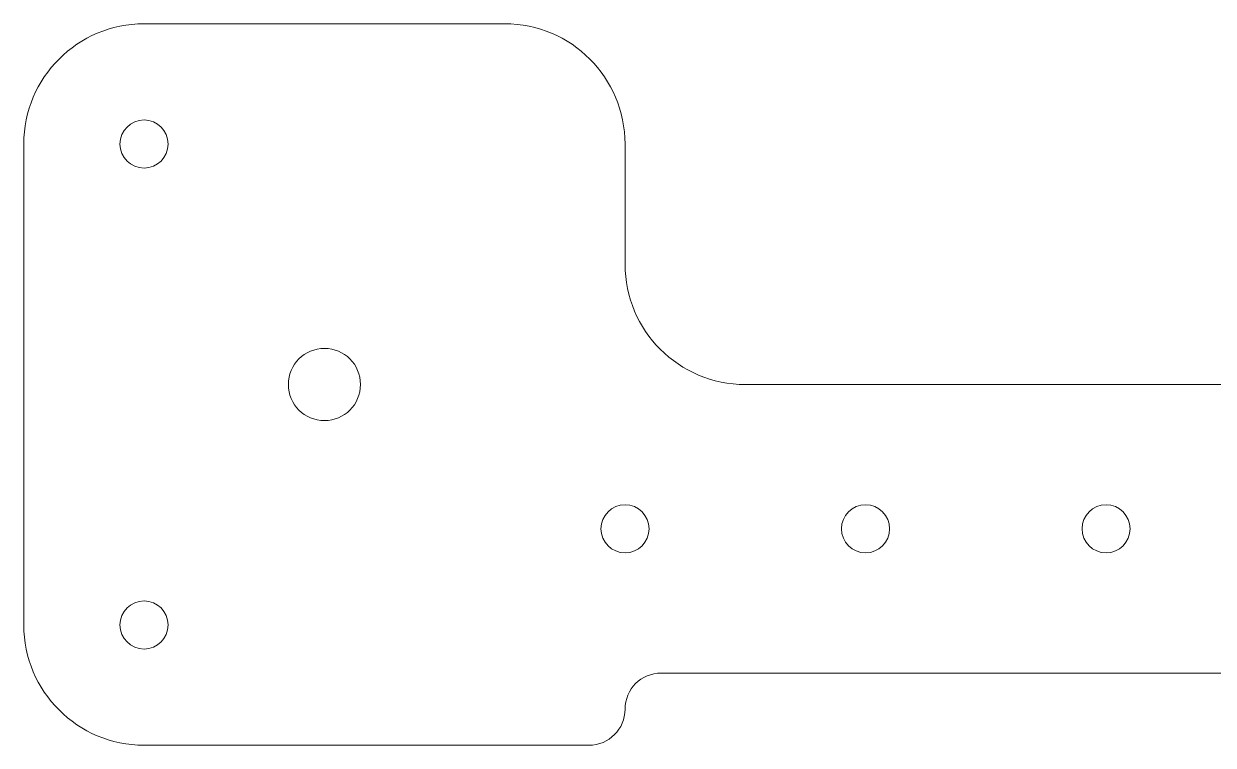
# Model space of a CAD drawing. Header units: millimetres. Extents: x -143 to 157, y 0 to 129.
# Drawn here: x -143.1 to -44.2, y 0 to 60 of the extents above; entities that cross this region are included whole.
import ezdxf

# ---------------------------------------------------------------- set-up
doc = ezdxf.new("R2010")
doc.units = ezdxf.units.MM

msp = doc.modelspace()

# ---------------------------------------------------------------- linework, layer by layer
at = {"color": 7, "linetype": 'Continuous', "lineweight": 15}
for p, q in [((-103.089, 60), (-133.089, 60)), ((-143.089, 50), (-143.089, 10)), ((-93.089, 40), (-93.089, 50)), ((96.911, 30), (-83.089, 30)), ((-90.089, 6), (103.911, 6)), ((-133.089, 0), (-96.089, 0))]:
    msp.add_line(p, q, dxfattribs=at)
for centre, radius in [((-133.089, 50), 2), ((-118.089, 30), 3), ((-93.089, 18), 2), ((-73.089, 18), 2), ((-53.089, 18), 2), ((-133.089, 10), 2)]:
    msp.add_circle(centre, radius, dxfattribs=at)
for centre, radius, start, end in [((-133.089, 50), 10, 90, 180), ((-103.089, 50), 10, 0, 90), ((-83.089, 40), 10, 180, 270), ((-133.089, 10), 10, 180, 270), ((-90.089, 3), 3, 90, 180), ((-96.089, 3), 3, 270, 0)]:
    msp.add_arc(centre, radius, start, end, dxfattribs=at)

doc.saveas('drawing.dxf')
